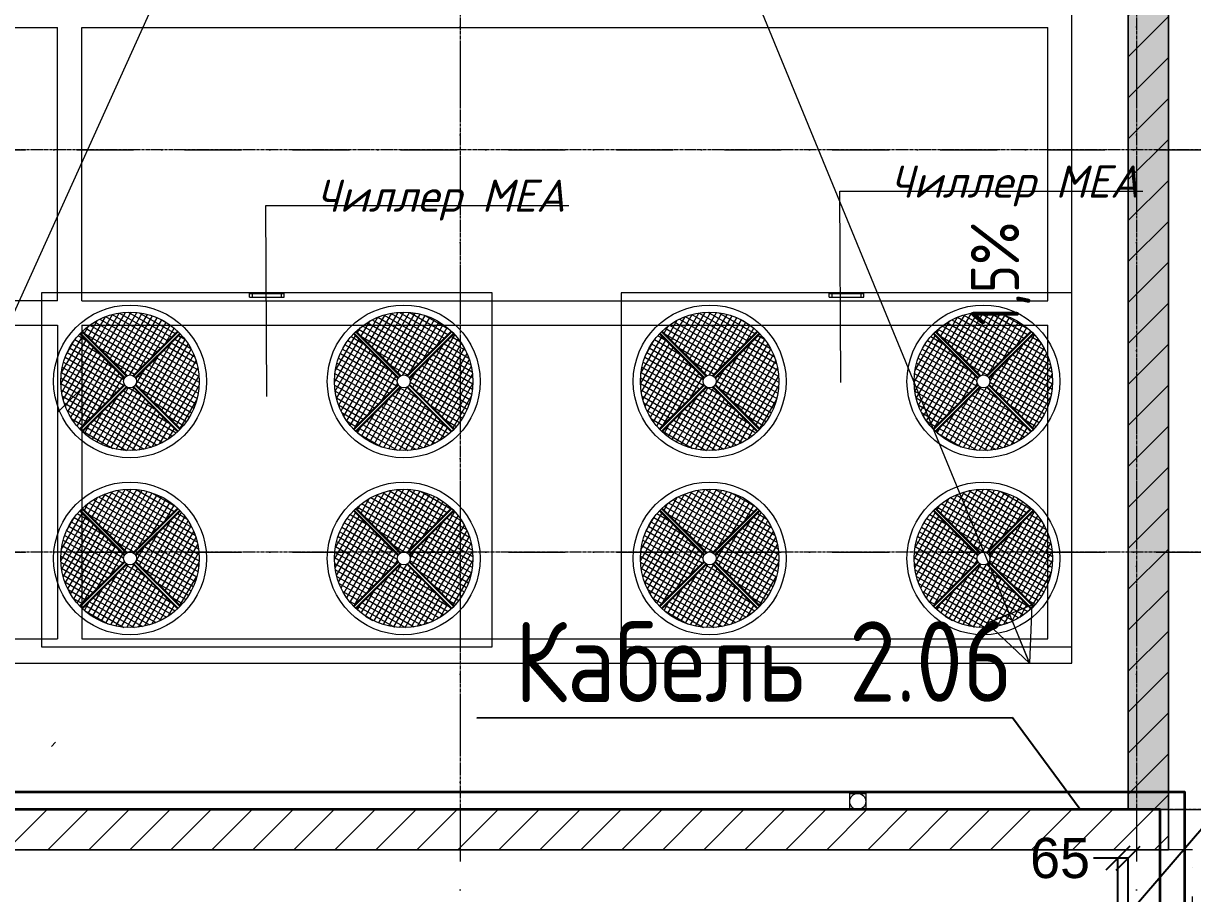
# Model space of a CAD drawing. Header units: millimetres. Extents: x 1499747 to 4230374, y -28481 to 441852.
# Drawn here: x 2649698 to 2656960, y 175333 to 180740 of the extents above; entities that cross this region are included whole.
import ezdxf
from ezdxf import colors
from ezdxf.entities.mleader import LeaderData, LeaderLine
from ezdxf.math import Vec2, Vec3
from ezdxf.xclip import XClip

# ---------------------------------------------------------------- set-up
doc = ezdxf.new("R2010")
doc.units = ezdxf.units.MM
doc.header["$MEASUREMENT"] = 0
doc.header["$XCLIPFRAME"] = 0
for name, pattern in [('CENTER2', [28.575, 19.05, -3.175, 3.175, -3.175]), ('Dot & Dashed', [670.277762, 352.777767, -176.388884, 0, -141.111112]), ('Штрихпунктирная', [670.277762, 352.777767, -176.388884, 0, -141.111112])]:
    doc.linetypes.add(name, pattern=pattern)
doc.layers.add('0_ANNOT_Dimensions', color=7, linetype='Continuous')
doc.layers.add('Чертеж и Рисунок', color=7, linetype='Continuous')
for name, color, linetype, lineweight in [('13 этаж_25_АР 06.03 custom_70_13 этаж_17_Конструктив - Стены Ненесущие Газоблок_Ном._пера__60_Ном._пера__83', 83, 'Continuous', 18), ('13 этаж_25_АР 06.03 custom_70_13-ось_Ном._пера__7_Ном._пера__7', 7, 'Continuous', 18), ('13 этаж_25_АР 06.03 custom_70__8 hatch_Ном._пера__8_Ном._пера__8', 8, 'Continuous', 18), ('13 этаж_25_АР 06.03 custom_70__Оси_Ном._пера__8_Ном._пера__8', 8, 'Continuous', 18), ('13 этаж_25_АР 06.03 custom_70_Defpoints_Ном._пера__7_Ном._пера__7', 7, 'Continuous', 18), ('13 этаж_25_АР 06.03 custom_70_TEXTS-_Ном._пера__1_Ном._пера__1', 1, 'Continuous', 18), ('13 этаж_25_АР 06.03 custom_70_мет. конструкции_Ном._пера__5_Ном._пера__5', 5, 'Continuous', 18), ('13 этаж_25_АР 06.03 custom_70_ОВОРУДОВАНИЕ_Ном._пера__6_Ном._пера__6', 6, 'Continuous', 18), ('13 этаж_25_АР 06.03 custom_70_парапет 2_Ном._пера__8_Ном._пера__8', 8, 'Continuous', 18), ('13 этаж_25_АР 06.03 custom_70_Подложк_Ном._пера__1_Ном._пера__1', 1, 'Continuous', 18), ('13 этаж_25_АР 06.03 custom_70_Подложк_Ном._пера__8_Ном._пера__8', 8, 'Continuous', 18), ('13 этаж_25_АР 06.03 custom_70_Стойки_Ном._пера__7_Ном._пера__7', 7, 'Continuous', 18), ('13 этаж_25_Конструктив - Перекрытия_Ном._пера__1_Ном._пера__7', 7, 'Continuous', 18), ('13 этаж_25_Конструктив - Стены Ненесущие Газоблок_Ном._пера__169_Ном._пера__83', 83, 'Continuous', 18), ('13 этаж_25_Конструктив - Стены Ненесущие Газоблок_Ном._пера__47_Ном._пера__7', 7, 'Continuous', 18), ('13 этаж_25_Парапет_Ном._пера__20_Ном._пера__1', 1, 'Continuous', 18), ('13 этаж_25_Ребра Навес_Ном._пера__10_Ном._пера__134', 134, 'Continuous', 18), ('13 этаж_25_Ребра Навес_Ном._пера__1_Ном._пера__7', 7, 'Continuous', 18), ('13 этаж_25_Элемент Модели - Оси_Ном._пера__2_Ном._пера__8', 8, 'Continuous', 18), ('Кабель 2x4mm', 200, 'Continuous', 30), ('Кабель 2х6 mm', 150, 'Continuous', 30), ('ТП', 250, 'Continuous', 30)]:
    doc.layers.add(name, color=color, linetype=linetype, lineweight=lineweight)
doc.styles.add('ISOCPEUR_4', font='isocpeur.ttf', dxfattribs={"width": 0.85, "height": 250})
doc.styles.add('СГЕНЕРИР_СТИЛЬ_3', font='isocpeur.ttf', dxfattribs={"width": 0.8})
doc.styles.add('СГЕНЕРИР_СТИЛЬ_4', font='isocpeui.ttf')
doc.dimstyles.get("Standard").update_dxf_attribs({"dimtxt": 0.18, "dimasz": 0.18, "dimexe": 0.18, "dimexo": 0.0625, "dimgap": 0.09, "dimtad": 0, "dimtih": 1, "dimtoh": 1, "dimdec": 4, "dimzin": 0, "dimdsep": 46, "dimtxsty": 'Standard', "dimcen": 0.09, "dimadec": 0, "dimazin": 0, "dimtfac": 1, "dimtdec": 4, "dimtofl": 0, "dimtmove": 0, "dimatfit": 3, "dimfxl": 1, "dimtolj": 1, "dimtzin": 0, "dimarcsym": 0})
pattern_1 = [(45, (1174216.5, 34732.52), (-127.2792, 127.2792), [])]
pattern_2 = [(150, (1199311.52, 31426.276), (15.60195, 27.02337), []), (240, (1199311.52, 31426.276), (-27.02337, 15.60195), [])]
pattern_3 = [(150, (1199311.52, 31426.276), (15.60195, 27.02337), []), (240, (1199311.52, 31426.276), (-27.02337, 15.60195), [])]
pattern_4 = [(150, (1199311.52, 31526.276), (15.60195, 27.02337), []), (240, (1199311.52, 31526.276), (-27.02337, 15.60195), [])]
pattern_5 = [(150, (1199311.52, 31526.276), (15.60195, 27.02337), []), (240, (1199311.52, 31526.276), (-27.02337, 15.60195), [])]
pattern_6 = [(150, (1195711.52, 31426.276), (15.60195, 27.02337), []), (240, (1195711.52, 31426.276), (-27.02337, 15.60195), [])]
pattern_7 = [(150, (1195711.52, 31426.276), (15.60195, 27.02337), []), (240, (1195711.52, 31426.276), (-27.02337, 15.60195), [])]
pattern_8 = [(150, (1195711.52, 31526.276), (15.60195, 27.02337), []), (240, (1195711.52, 31526.276), (-27.02337, 15.60195), [])]
pattern_9 = [(150, (1195711.52, 31526.276), (15.60195, 27.02337), []), (240, (1195711.52, 31526.276), (-27.02337, 15.60195), [])]
pattern_10 = [(45, (1162404.69, 34264.05), (-127.2792, 127.2792), [])]

# ---------------------------------------------------------------- blocks, each defined once
blk = doc.blocks.new('Чертеж_4_25', base_point=(1186000, 29700))
at = {"layer": '13 этаж_25_АР 06.03 custom_70_13 этаж_17_Конструктив - Стены Ненесущие Газоблок_Ном._пера__60_Ном._пера__83', "linetype": 'Continuous'}
h = blk.add_hatch(dxfattribs=at)
h.set_pattern_fill('БЛОКИ_БЕТОННЫЕ_ЭФФЕКТИВН_28', color=256, style=0, pattern_type=2)
h.set_pattern_definition(pattern_1)
h.paths.add_polyline_path([(1192766.3, 32632.5), (1192966.3, 32632.5), (1192966.3, 32832.5)])
h = blk.add_hatch(dxfattribs=at)
h.set_pattern_fill('БЛОКИ_БЕТОННЫЕ_ЭФФЕКТИВН_28', color=256, style=0, pattern_type=2)
h.set_pattern_definition(pattern_1)
h.paths.add_polyline_path([(1192966.3, 30582.5), (1192766.3, 30582.5), (1192766.3, 30382.5)])
at = {"layer": '13 этаж_25_АР 06.03 custom_70__8 hatch_Ном._пера__8_Ном._пера__8', "linetype": 'Continuous', "true_color": 0xc7c8ca}
h = blk.add_hatch(dxfattribs=at)
h.set_pattern_fill('ANSI36_0046_0019', color=9, style=0, pattern_type=2)
h.set_pattern_definition([(45, (1023281.01, -133771.585), (42.09495, 154.348152), [198.4375, -39.6875, 0, -39.6875])])
h.paths.add_polyline_path([(1199454.5, 30164.1), (1199704.7, 30164.1), (1199704.7, 45914.1), (1199454.5, 45914.1)])
at = {"layer": '13 этаж_25_АР 06.03 custom_70_ОВОРУДОВАНИЕ_Ном._пера__6_Ном._пера__6', "linetype": 'Continuous', "true_color": 0xc7c8ca}
h = blk.add_hatch(dxfattribs=at)
h.set_pattern_fill('NET_0046_0019', color=9, style=0, pattern_type=2)
h.set_pattern_definition(pattern_9)
h.paths.add_polyline_path([(1192959.5, 33136.9), (1193236.1, 32860.3, -0.119927), (1193254.7, 32864.8, -0.119927), (1193273.3, 32860.3), (1193549.9, 33136.9, 0.191496), (1193254.7, 33254.3, 0.191496)])
h = blk.add_hatch(dxfattribs=at)
h.set_pattern_fill('NET_0046_0019', color=9, style=0, pattern_type=2)
h.set_pattern_definition(pattern_9)
h.paths.add_polyline_path([(1195249.9, 33136.9, 0.191496), (1194954.7, 33254.3, 0.191496), (1194659.5, 33136.9), (1194936.1, 32860.3, -0.119927), (1194954.7, 32864.8, -0.119927), (1194973.3, 32860.3)])
h = blk.add_hatch(dxfattribs=at)
h.set_pattern_fill('NET_0046_0019', color=9, style=0, pattern_type=2)
h.set_pattern_definition(pattern_5)
h.paths.add_polyline_path([(1196559.5, 33136.9), (1196836.1, 32860.3, -0.119927), (1196854.7, 32864.8, -0.119927), (1196873.3, 32860.3), (1197149.9, 33136.9, 0.191496), (1196854.7, 33254.3, 0.191496)])
h = blk.add_hatch(dxfattribs=at)
h.set_pattern_fill('NET_0046_0019', color=9, style=0, pattern_type=2)
h.set_pattern_definition(pattern_5)
h.paths.add_polyline_path([(1198849.9, 33136.9, 0.191496), (1198554.7, 33254.3, 0.191496), (1198259.5, 33136.9), (1198536.1, 32860.3, -0.119927), (1198554.7, 32864.8, -0.119927), (1198573.3, 32860.3)])
h = blk.add_hatch(dxfattribs=at)
h.set_pattern_fill('NET_0046_0019', color=9, style=0, pattern_type=2)
h.set_pattern_definition(pattern_8)
h.paths.add_polyline_path([(1193218.7, 32842.9), (1192942.1, 33119.5, 0.397572), (1192942.1, 32529), (1193218.7, 32805.7, -0.243355)])
h = blk.add_hatch(dxfattribs=at)
h.set_pattern_fill('NET_0046_0019', color=9, style=0, pattern_type=2)
h.set_pattern_definition(pattern_8)
h.paths.add_polyline_path([(1193567.3, 33119.5), (1193290.7, 32842.9, -0.243355), (1193290.7, 32805.7), (1193567.3, 32529, 0.397572)])
h = blk.add_hatch(dxfattribs=at)
h.set_pattern_fill('NET_0046_0019', color=9, style=0, pattern_type=2)
h.set_pattern_definition(pattern_8)
h.paths.add_polyline_path([(1194642.1, 33119.5, 0.397572), (1194642.1, 32529), (1194918.7, 32805.7, -0.243355), (1194918.7, 32842.9)])
h = blk.add_hatch(dxfattribs=at)
h.set_pattern_fill('NET_0046_0019', color=9, style=0, pattern_type=2)
h.set_pattern_definition(pattern_8)
h.paths.add_polyline_path([(1194990.7, 32842.9, -0.243355), (1194990.7, 32805.7), (1195267.3, 32529, 0.397572), (1195267.3, 33119.5)])
h = blk.add_hatch(dxfattribs=at)
h.set_pattern_fill('NET_0046_0019', color=9, style=0, pattern_type=2)
h.set_pattern_definition(pattern_4)
h.paths.add_polyline_path([(1196818.7, 32842.9), (1196542.1, 33119.5, 0.397572), (1196542.1, 32529), (1196818.7, 32805.7, -0.243355)])
h = blk.add_hatch(dxfattribs=at)
h.set_pattern_fill('NET_0046_0019', color=9, style=0, pattern_type=2)
h.set_pattern_definition(pattern_4)
h.paths.add_polyline_path([(1197167.3, 33119.5), (1196890.7, 32842.9, -0.243355), (1196890.7, 32805.7), (1197167.3, 32529, 0.397572)])
h = blk.add_hatch(dxfattribs=at)
h.set_pattern_fill('NET_0046_0019', color=9, style=0, pattern_type=2)
h.set_pattern_definition(pattern_4)
h.paths.add_polyline_path([(1198242.1, 33119.5, 0.397572), (1198242.1, 32529), (1198518.7, 32805.7, -0.243355), (1198518.7, 32842.9)])
h = blk.add_hatch(dxfattribs=at)
h.set_pattern_fill('NET_0046_0019', color=9, style=0, pattern_type=2)
h.set_pattern_definition(pattern_4)
h.paths.add_polyline_path([(1198590.7, 32842.9, -0.243355), (1198590.7, 32805.7), (1198867.3, 32529, 0.397572), (1198867.3, 33119.5)])
h = blk.add_hatch(dxfattribs=at)
h.set_pattern_fill('NET_0046_0019', color=9, style=0, pattern_type=2)
h.set_pattern_definition(pattern_9)
h.paths.add_polyline_path([(1193549.9, 32511.7), (1193273.3, 32788.3, -0.119927), (1193254.7, 32783.7, -0.119927), (1193236.1, 32788.3), (1192959.5, 32511.7, 0.191496), (1193254.7, 32394.3, 0.191496)])
h = blk.add_hatch(dxfattribs=at)
h.set_pattern_fill('NET_0046_0019', color=9, style=0, pattern_type=2)
h.set_pattern_definition(pattern_9)
h.paths.add_polyline_path([(1194659.5, 32511.7, 0.191496), (1194954.7, 32394.3, 0.191496), (1195249.9, 32511.7), (1194973.3, 32788.3, -0.119927), (1194954.7, 32783.7, -0.119927), (1194936.1, 32788.3)])
h = blk.add_hatch(dxfattribs=at)
h.set_pattern_fill('NET_0046_0019', color=9, style=0, pattern_type=2)
h.set_pattern_definition(pattern_5)
h.paths.add_polyline_path([(1197149.9, 32511.7), (1196873.3, 32788.3, -0.119927), (1196854.7, 32783.7, -0.119927), (1196836.1, 32788.3), (1196559.5, 32511.7, 0.191496), (1196854.7, 32394.3, 0.191496)])
h = blk.add_hatch(dxfattribs=at)
h.set_pattern_fill('NET_0046_0019', color=9, style=0, pattern_type=2)
h.set_pattern_definition(pattern_5)
h.paths.add_polyline_path([(1198259.5, 32511.7, 0.191496), (1198554.7, 32394.3, 0.191496), (1198849.9, 32511.7), (1198573.3, 32788.3, -0.119927), (1198554.7, 32783.7, -0.119927), (1198536.1, 32788.3)])
h = blk.add_hatch(dxfattribs=at)
h.set_pattern_fill('NET_0046_0019', color=9, style=0, pattern_type=2)
h.set_pattern_definition(pattern_7)
h.paths.add_polyline_path([(1193549.9, 32036.9, 0.191496), (1193254.7, 32154.3, 0.191496), (1192959.5, 32036.9), (1193236.1, 31760.3, -0.119927), (1193254.7, 31764.8, -0.119927), (1193273.3, 31760.3)])
h = blk.add_hatch(dxfattribs=at)
h.set_pattern_fill('NET_0046_0019', color=9, style=0, pattern_type=2)
h.set_pattern_definition(pattern_7)
h.paths.add_polyline_path([(1194659.5, 32036.9), (1194936.1, 31760.3, -0.119927), (1194954.7, 31764.8, -0.119927), (1194973.3, 31760.3), (1195249.9, 32036.9, 0.191496), (1194954.7, 32154.3, 0.191496)])
h = blk.add_hatch(dxfattribs=at)
h.set_pattern_fill('NET_0046_0019', color=9, style=0, pattern_type=2)
h.set_pattern_definition(pattern_3)
h.paths.add_polyline_path([(1197149.9, 32036.9, 0.191496), (1196854.7, 32154.3, 0.191496), (1196559.5, 32036.9), (1196836.1, 31760.3, -0.119927), (1196854.7, 31764.8, -0.119927), (1196873.3, 31760.3)])
h = blk.add_hatch(dxfattribs=at)
h.set_pattern_fill('NET_0046_0019', color=9, style=0, pattern_type=2)
h.set_pattern_definition(pattern_3)
h.paths.add_polyline_path([(1198259.5, 32036.9), (1198536.1, 31760.3, -0.119927), (1198554.7, 31764.8, -0.119927), (1198573.3, 31760.3), (1198849.9, 32036.9, 0.191496), (1198554.7, 32154.3, 0.191496)])
h = blk.add_hatch(dxfattribs=at)
h.set_pattern_fill('NET_0046_0019', color=9, style=0, pattern_type=2)
h.set_pattern_definition(pattern_6)
h.paths.add_polyline_path([(1193218.7, 31705.7, -0.243355), (1193218.7, 31742.9), (1192942.1, 32019.5, 0.397572), (1192942.1, 31429)])
h = blk.add_hatch(dxfattribs=at)
h.set_pattern_fill('NET_0046_0019', color=9, style=0, pattern_type=2)
h.set_pattern_definition(pattern_6)
h.paths.add_polyline_path([(1193567.3, 31429, 0.397572), (1193567.3, 32019.5), (1193290.7, 31742.9, -0.243355), (1193290.7, 31705.7)])
h = blk.add_hatch(dxfattribs=at)
h.set_pattern_fill('NET_0046_0019', color=9, style=0, pattern_type=2)
h.set_pattern_definition(pattern_6)
h.paths.add_polyline_path([(1194642.1, 31429), (1194918.7, 31705.7, -0.243355), (1194918.7, 31742.9), (1194642.1, 32019.5, 0.397572)])
h = blk.add_hatch(dxfattribs=at)
h.set_pattern_fill('NET_0046_0019', color=9, style=0, pattern_type=2)
h.set_pattern_definition(pattern_6)
h.paths.add_polyline_path([(1194990.7, 31705.7), (1195267.3, 31429, 0.397572), (1195267.3, 32019.5), (1194990.7, 31742.9, -0.243355)])
h = blk.add_hatch(dxfattribs=at)
h.set_pattern_fill('NET_0046_0019', color=9, style=0, pattern_type=2)
h.set_pattern_definition(pattern_2)
h.paths.add_polyline_path([(1196818.7, 31705.7, -0.243355), (1196818.7, 31742.9), (1196542.1, 32019.5, 0.397572), (1196542.1, 31429)])
h = blk.add_hatch(dxfattribs=at)
h.set_pattern_fill('NET_0046_0019', color=9, style=0, pattern_type=2)
h.set_pattern_definition(pattern_2)
h.paths.add_polyline_path([(1197167.3, 31429, 0.397572), (1197167.3, 32019.5), (1196890.7, 31742.9, -0.243355), (1196890.7, 31705.7)])
h = blk.add_hatch(dxfattribs=at)
h.set_pattern_fill('NET_0046_0019', color=9, style=0, pattern_type=2)
h.set_pattern_definition(pattern_2)
h.paths.add_polyline_path([(1198242.1, 31429), (1198518.7, 31705.7, -0.243355), (1198518.7, 31742.9), (1198242.1, 32019.5, 0.397572)])
h = blk.add_hatch(dxfattribs=at)
h.set_pattern_fill('NET_0046_0019', color=9, style=0, pattern_type=2)
h.set_pattern_definition(pattern_2)
h.paths.add_polyline_path([(1198590.7, 31705.7), (1198867.3, 31429, 0.397572), (1198867.3, 32019.5), (1198590.7, 31742.9, -0.243355)])
h = blk.add_hatch(dxfattribs=at)
h.set_pattern_fill('NET_0046_0019', color=9, style=0, pattern_type=2)
h.set_pattern_definition(pattern_7)
h.paths.add_polyline_path([(1192959.5, 31411.7, 0.191496), (1193254.7, 31294.3, 0.191496), (1193549.9, 31411.7), (1193273.3, 31688.3, -0.119927), (1193254.7, 31683.7, -0.119927), (1193236.1, 31688.3)])
h = blk.add_hatch(dxfattribs=at)
h.set_pattern_fill('NET_0046_0019', color=9, style=0, pattern_type=2)
h.set_pattern_definition(pattern_7)
h.paths.add_polyline_path([(1195249.9, 31411.7), (1194973.3, 31688.3, -0.119927), (1194954.7, 31683.7, -0.119927), (1194936.1, 31688.3), (1194659.5, 31411.7, 0.191496), (1194954.7, 31294.3, 0.191496)])
h = blk.add_hatch(dxfattribs=at)
h.set_pattern_fill('NET_0046_0019', color=9, style=0, pattern_type=2)
h.set_pattern_definition(pattern_3)
h.paths.add_polyline_path([(1196559.5, 31411.7, 0.191496), (1196854.7, 31294.3, 0.191496), (1197149.9, 31411.7), (1196873.3, 31688.3, -0.119927), (1196854.7, 31683.7, -0.119927), (1196836.1, 31688.3)])
h = blk.add_hatch(dxfattribs=at)
h.set_pattern_fill('NET_0046_0019', color=9, style=0, pattern_type=2)
h.set_pattern_definition(pattern_3)
h.paths.add_polyline_path([(1198849.9, 31411.7), (1198573.3, 31688.3, -0.119927), (1198554.7, 31683.7, -0.119927), (1198536.1, 31688.3), (1198259.5, 31411.7, 0.191496), (1198554.7, 31294.3, 0.191496)])
at = {"layer": '13 этаж_25_Конструктив - Стены Ненесущие Газоблок_Ном._пера__169_Ном._пера__83', "linetype": 'Continuous', "true_color": 0xc7c8ca}
h = blk.add_hatch(dxfattribs=at)
h.set_pattern_fill('БЛОКИ_БЕТОННЫЕ_ЭФФЕКТИВН_72', color=9, style=0, pattern_type=2)
h.set_pattern_definition(pattern_10)
h.paths.add_polyline_path([(1199704.5, 30164), (1199704.5, 45964.1), (1199454.5, 45964.1), (1199454.5, 30164)])
h = blk.add_hatch(dxfattribs=at)
h.set_pattern_fill('БЛОКИ_БЕТОННЫЕ_ЭФФЕКТИВН_72', color=9, style=0, pattern_type=2)
h.set_pattern_definition(pattern_10)
h.paths.add_polyline_path([(1181204.5, 29914), (1199454.5, 29914), (1199454.5, 30164), (1181204.5, 30164)])
h = blk.add_hatch(dxfattribs=at)
h.set_pattern_fill('БЛОКИ_БЕТОННЫЕ_ЭФФЕКТИВН_72', color=9, style=0, pattern_type=2)
h.set_pattern_definition(pattern_10)
h.paths.add_polyline_path([(1199704.5, 30164), (1199454.5, 30164), (1199704.5, 29914)])
h = blk.add_hatch(dxfattribs=at)
h.set_pattern_fill('БЛОКИ_БЕТОННЫЕ_ЭФФЕКТИВН_72', color=9, style=0, pattern_type=2)
h.set_pattern_definition(pattern_10)
h.paths.add_polyline_path([(1199454.5, 30164), (1199454.5, 29914), (1199704.5, 29914)])
at = {"layer": '13 этаж_25_АР 06.03 custom_70__Оси_Ном._пера__8_Ном._пера__8', "color": 9, "linetype": 'CENTER2', "true_color": 0xc7c8ca}
for p, q in [((1195304.7, 45914.1), (1195304.7, 30164.1)), ((1199504.7, 45914.1), (1199504.7, 30164.1)), ((1214204.7, 34264.1), (1169819.7, 34264.1)), ((1214204.7, 31764.1), (1181204.7, 31764.1)), ((1200104.8, 30164.1), (1181204.7, 30164.1))]:
    blk.add_line(p, q, dxfattribs=at)
at = {"layer": '13 этаж_25_АР 06.03 custom_70_Defpoints_Ном._пера__7_Ном._пера__7', "color": 9, "linetype": 'Continuous', "true_color": 0xc7c8ca}
for p, q in [((1194014.7, 33348.1), (1194014.7, 33371.1)), ((1194194.7, 33348.5), (1194194.7, 33371.5)), ((1197614.7, 33348.1), (1197614.7, 33371.1)), ((1197794.7, 33348.5), (1197794.7, 33371.5))]:
    blk.add_line(p, q, dxfattribs=at)
at = {"layer": '13 этаж_25_АР 06.03 custom_70_TEXTS-_Ном._пера__1_Ном._пера__1', "color": 9, "linetype": 'Continuous', "true_color": 0xc7c8ca}
for p, q in [((1197668.8, 32817.9), (1197662.4, 34006)), ((1197662.4, 34006), (1199544.4, 34006)), ((1194104.7, 32729.9), (1194098.3, 33918)), ((1194098.3, 33918), (1195980.2, 33918))]:
    blk.add_line(p, q, dxfattribs=at)
at = {"layer": '13 этаж_25_АР 06.03 custom_70_мет. конструкции_Ном._пера__5_Ном._пера__5', "color": 9, "linetype": 'Continuous', "true_color": 0xc7c8ca, "flags": 128}
for points in [[(1198642.4, 31074.1), (1198954.7, 31074.1), (1199104.7, 31074.1), (1199104.7, 37274.1)], [(1185804.7, 35024.1), (1192804.7, 35024.1)], [(1192804.7, 33324.1), (1192804.7, 35024.1)], [(1192954.7, 35024.1), (1198954.7, 35024.1)], [(1192954.7, 33324.1), (1192954.7, 35024.1)], [(1198954.7, 33324.1), (1198954.7, 35024.1)], [(1192804.7, 33324.1), (1185804.7, 33324.1)], [(1192954.7, 33324.1), (1198954.7, 33324.1)], [(1185804.7, 33174.1), (1192804.7, 33174.1)], [(1192804.7, 33174.1), (1192804.7, 31224.1)], [(1192954.7, 33174.1), (1192954.7, 31224.1)], [(1192954.7, 31224.1), (1198954.7, 31224.1), (1198954.7, 33174.1)], [(1192954.7, 33174.1), (1198954.7, 33174.1)], [(1185804.7, 31224.1), (1192804.7, 31224.1)], [(1192954.7, 31224.1), (1198642.4, 31224.1)], [(1182104.7, 31074.1), (1198642.4, 31074.1)]]:
    blk.add_lwpolyline(points, dxfattribs=at)
at = {"layer": '13 этаж_25_АР 06.03 custom_70_ОВОРУДОВАНИЕ_Ном._пера__6_Ном._пера__6', "color": 9, "linetype": 'Continuous', "true_color": 0xc7c8ca}
for p, q in [((1193997.2, 33371.1), (1194212.2, 33371.5)), ((1193997.2, 33348.1), (1193997.2, 33371.1)), ((1193997.2, 33348.1), (1194212.2, 33348.5)), ((1194025.7, 33374.1), (1194183.7, 33374.4)), ((1194212.2, 33348.5), (1194212.2, 33371.5)), ((1197597.2, 33371.1), (1197812.2, 33371.5)), ((1197597.2, 33348.1), (1197597.2, 33371.1)), ((1197597.2, 33348.1), (1197812.2, 33348.5)), ((1197625.7, 33374.1), (1197783.7, 33374.4)), ((1197812.2, 33348.5), (1197812.2, 33371.5)), ((1193218.7, 32842.9), (1192942, 33119.6)), ((1193222, 32848.3), (1192946.3, 33124)), ((1193230.7, 32856.9), (1192955, 33132.7)), ((1193236.1, 32860.3), (1192959.3, 33137)), ((1193273.3, 32860.3), (1193550, 33137)), ((1193278.7, 32856.9), (1193554.4, 33132.7)), ((1193287.4, 32848.3), (1193563.1, 33124)), ((1193290.7, 32842.9), (1193567.4, 33119.6)), ((1194918.7, 32842.9), (1194642, 33119.6)), ((1194922, 32848.3), (1194646.3, 33124)), ((1194930.7, 32856.9), (1194655, 33132.7)), ((1194936.1, 32860.3), (1194659.3, 33137)), ((1194973.3, 32860.3), (1195250, 33137)), ((1194978.7, 32856.9), (1195254.4, 33132.7)), ((1194987.4, 32848.3), (1195263.1, 33124)), ((1194990.7, 32842.9), (1195267.4, 33119.6)), ((1196818.7, 32842.9), (1196542, 33119.6)), ((1196822, 32848.3), (1196546.3, 33124)), ((1196830.7, 32856.9), (1196555, 33132.7)), ((1196836.1, 32860.3), (1196559.3, 33137)), ((1196873.3, 32860.3), (1197150, 33137)), ((1196878.7, 32856.9), (1197154.4, 33132.7)), ((1196887.4, 32848.3), (1197163.1, 33124)), ((1196890.7, 32842.9), (1197167.4, 33119.6)), ((1198518.7, 32842.9), (1198242, 33119.6)), ((1198522, 32848.3), (1198246.3, 33124)), ((1198530.7, 32856.9), (1198255, 33132.7)), ((1198536.1, 32860.3), (1198259.3, 33137)), ((1198573.3, 32860.3), (1198850, 33137)), ((1198578.7, 32856.9), (1198854.4, 33132.7)), ((1198587.4, 32848.3), (1198863.1, 33124)), ((1198590.7, 32842.9), (1198867.4, 33119.6)), ((1192942, 32528.9), (1193218.7, 32805.7)), ((1192946.3, 32524.6), (1193222, 32800.3)), ((1192955, 32515.9), (1193230.7, 32791.6)), ((1192959.3, 32511.6), (1193236.1, 32788.3)), ((1193550, 32511.6), (1193273.3, 32788.3)), ((1193554.4, 32515.9), (1193278.7, 32791.6)), ((1193563.1, 32524.6), (1193287.4, 32800.3)), ((1193567.4, 32528.9), (1193290.7, 32805.7)), ((1194642, 32528.9), (1194918.7, 32805.7)), ((1194646.3, 32524.6), (1194922, 32800.3)), ((1194655, 32515.9), (1194930.7, 32791.6)), ((1194659.3, 32511.6), (1194936.1, 32788.3)), ((1195250, 32511.6), (1194973.3, 32788.3)), ((1195254.4, 32515.9), (1194978.7, 32791.6)), ((1195263.1, 32524.6), (1194987.4, 32800.3)), ((1195267.4, 32528.9), (1194990.7, 32805.7)), ((1196542, 32528.9), (1196818.7, 32805.7)), ((1196546.3, 32524.6), (1196822, 32800.3)), ((1196555, 32515.9), (1196830.7, 32791.6)), ((1196559.3, 32511.6), (1196836.1, 32788.3)), ((1197150, 32511.6), (1196873.3, 32788.3)), ((1197154.4, 32515.9), (1196878.7, 32791.6)), ((1197163.1, 32524.6), (1196887.4, 32800.3)), ((1197167.4, 32528.9), (1196890.7, 32805.7)), ((1198242, 32528.9), (1198518.7, 32805.7)), ((1198246.3, 32524.6), (1198522, 32800.3)), ((1198255, 32515.9), (1198530.7, 32791.6)), ((1198259.3, 32511.6), (1198536.1, 32788.3)), ((1198850, 32511.6), (1198573.3, 32788.3)), ((1198854.4, 32515.9), (1198578.7, 32791.6)), ((1198863.1, 32524.6), (1198587.4, 32800.3)), ((1198867.4, 32528.9), (1198590.7, 32805.7)), ((1192946.3, 32024), (1193222, 31748.3)), ((1192955, 32032.7), (1193230.7, 31756.9)), ((1192959.3, 32037), (1193236.1, 31760.3)), ((1193550, 32037), (1193273.3, 31760.3)), ((1193554.4, 32032.7), (1193278.7, 31756.9)), ((1193563.1, 32024), (1193287.4, 31748.3)), ((1194646.3, 32024), (1194922, 31748.3)), ((1194655, 32032.7), (1194930.7, 31756.9)), ((1194659.3, 32037), (1194936.1, 31760.3)), ((1195250, 32037), (1194973.3, 31760.3)), ((1195254.4, 32032.7), (1194978.7, 31756.9)), ((1195263.1, 32024), (1194987.4, 31748.3)), ((1196546.3, 32024), (1196822, 31748.3)), ((1196555, 32032.7), (1196830.7, 31756.9)), ((1196559.3, 32037), (1196836.1, 31760.3)), ((1197150, 32037), (1196873.3, 31760.3)), ((1197154.4, 32032.7), (1196878.7, 31756.9)), ((1197163.1, 32024), (1196887.4, 31748.3)), ((1198246.3, 32024), (1198522, 31748.3)), ((1198255, 32032.7), (1198530.7, 31756.9)), ((1198259.3, 32037), (1198536.1, 31760.3)), ((1198850, 32037), (1198573.3, 31760.3)), ((1198854.4, 32032.7), (1198578.7, 31756.9)), ((1198863.1, 32024), (1198587.4, 31748.3)), ((1192942, 32019.6), (1193218.7, 31742.9)), ((1193567.4, 32019.6), (1193290.7, 31742.9)), ((1194642, 32019.6), (1194918.7, 31742.9)), ((1195267.4, 32019.6), (1194990.7, 31742.9)), ((1196542, 32019.6), (1196818.7, 31742.9)), ((1197167.4, 32019.6), (1196890.7, 31742.9)), ((1198242, 32019.6), (1198518.7, 31742.9)), ((1198867.4, 32019.6), (1198590.7, 31742.9)), ((1193218.7, 31705.7), (1192942, 31428.9)), ((1193222, 31700.3), (1192946.3, 31424.6)), ((1193230.7, 31691.6), (1192955, 31415.9)), ((1193236.1, 31688.3), (1192959.3, 31411.6)), ((1193273.3, 31688.3), (1193550, 31411.6)), ((1193278.7, 31691.6), (1193554.4, 31415.9)), ((1193287.4, 31700.3), (1193563.1, 31424.6)), ((1193290.7, 31705.7), (1193567.4, 31428.9)), ((1194918.7, 31705.7), (1194642, 31428.9)), ((1194922, 31700.3), (1194646.3, 31424.6)), ((1194930.7, 31691.6), (1194655, 31415.9)), ((1194936.1, 31688.3), (1194659.3, 31411.6)), ((1194973.3, 31688.3), (1195250, 31411.6)), ((1194978.7, 31691.6), (1195254.4, 31415.9)), ((1194987.4, 31700.3), (1195263.1, 31424.6)), ((1194990.7, 31705.7), (1195267.4, 31428.9)), ((1196818.7, 31705.7), (1196542, 31428.9)), ((1196822, 31700.3), (1196546.3, 31424.6)), ((1196830.7, 31691.6), (1196555, 31415.9)), ((1196836.1, 31688.3), (1196559.3, 31411.6)), ((1196873.3, 31688.3), (1197150, 31411.6)), ((1196878.7, 31691.6), (1197154.4, 31415.9)), ((1196887.4, 31700.3), (1197163.1, 31424.6)), ((1196890.7, 31705.7), (1197167.4, 31428.9)), ((1198518.7, 31705.7), (1198242, 31428.9)), ((1198522, 31700.3), (1198246.3, 31424.6)), ((1198530.7, 31691.6), (1198255, 31415.9)), ((1198536.1, 31688.3), (1198259.3, 31411.6)), ((1198573.3, 31688.3), (1198850, 31411.6)), ((1198578.7, 31691.6), (1198854.4, 31415.9)), ((1198587.4, 31700.3), (1198863.1, 31424.6)), ((1198590.7, 31705.7), (1198867.4, 31428.9))]:
    blk.add_line(p, q, dxfattribs=at)
at = {"layer": '13 этаж_25_АР 06.03 custom_70_ОВОРУДОВАНИЕ_Ном._пера__6_Ном._пера__6', "color": 9, "linetype": 'Continuous', "true_color": 0xc7c8ca, "flags": 128}
for points in [[(1195504.7, 31174.3), (1195504.7, 33374.3), (1192704.7, 33374.3), (1192704.7, 31174.3)], [(1199104.7, 31174.3), (1199104.7, 33374.3), (1196304.7, 33374.3), (1196304.7, 31174.3)]]:
    blk.add_lwpolyline(points, close=True, dxfattribs=at)
at = {"layer": '13 этаж_25_АР 06.03 custom_70_ОВОРУДОВАНИЕ_Ном._пера__6_Ном._пера__6', "color": 9, "linetype": 'Continuous', "true_color": 0xc7c8ca}
for centre, radius in [((1193254.7, 32824.3), 474.7), ((1194954.7, 32824.3), 474.7), ((1196854.7, 32824.3), 474.7), ((1198554.7, 32824.3), 474.7), ((1193254.7, 32824.3), 430), ((1193254.7, 32824.3), 430), ((1194954.7, 32824.3), 430), ((1194954.7, 32824.3), 430), ((1196854.7, 32824.3), 430), ((1196854.7, 32824.3), 430), ((1198554.7, 32824.3), 430), ((1198554.7, 32824.3), 430), ((1193254.7, 32824.3), 40.5), ((1194954.7, 32824.3), 40.5), ((1196854.7, 32824.3), 40.5), ((1198554.7, 32824.3), 40.5), ((1193254.7, 31724.3), 474.7), ((1194954.7, 31724.3), 474.7), ((1196854.7, 31724.3), 474.7), ((1198554.7, 31724.3), 474.7), ((1193254.7, 31724.3), 430), ((1193254.7, 31724.3), 430), ((1194954.7, 31724.3), 430), ((1194954.7, 31724.3), 430), ((1196854.7, 31724.3), 430), ((1196854.7, 31724.3), 430), ((1198554.7, 31724.3), 430), ((1198554.7, 31724.3), 430), ((1193254.7, 31724.3), 40.5), ((1194954.7, 31724.3), 40.5), ((1196854.7, 31724.3), 40.5), ((1198554.7, 31724.3), 40.5)]:
    blk.add_circle(centre, radius, dxfattribs=at)
at = {"layer": '13 этаж_25_АР 06.03 custom_70_парапет 2_Ном._пера__8_Ном._пера__8', "color": 9, "linetype": 'Continuous', "true_color": 0xc7c8ca, "flags": 128}
for points in [[(1199704.5, 30164.1), (1181204.7, 30164.1), (1181204.7, 32314.1), (1169819.7, 32314.1), (1169819.7, 47114.1), (1181154.7, 47114.1), (1181154.7, 46214.1)], [(1199704.5, 30164.1), (1199454.5, 30164.1), (1199454.5, 45914.1)], [(1199704.7, 45914.1), (1199704.7, 30564.1), (1199704.4, 30564.1)], [(1199704.4, 30564), (1199704.6, 30564), (1199704.5, 30164.1)]]:
    blk.add_lwpolyline(points, dxfattribs=at)
at = {"layer": '13 этаж_25_АР 06.03 custom_70_Подложк_Ном._пера__1_Ном._пера__1', "color": 9, "linetype": 'Continuous', "true_color": 0xc7c8ca}
blk.add_circle((1197774.5, 30214.1), 50, dxfattribs=at)
at = {"layer": '13 этаж_25_АР 06.03 custom_70_Подложк_Ном._пера__8_Ном._пера__8', "color": 9, "linetype": 'Continuous', "true_color": 0xc7c8ca, "flags": 128}
for points in [[(1197724.5, 30164.1), (1197724.5, 30264.1), (1197824.5, 30264.1), (1197824.5, 30164.1)], [(1197824.5, 30164.1), (1197724.5, 30164.1)]]:
    blk.add_lwpolyline(points, dxfattribs=at)
at = {"layer": '13 этаж_25_АР 06.03 custom_70_Стойки_Ном._пера__7_Ном._пера__7', "color": 9, "linetype": 'Continuous', "true_color": 0xc7c8ca, "flags": 128}
for points in [[(1195366.7, 39526.7), (1191548.1, 31074.1)], [(1195366.7, 39526.7), (1198842, 31074.1)], [(1198842, 31074.1), (1198716.4, 31379.3), (1198577.7, 31322.2), (1198855.1, 31436.4), (1198842, 31074.1), (1198577.7, 31322.2)]]:
    blk.add_lwpolyline(points, dxfattribs=at)
at = {"layer": '13 этаж_25_Конструктив - Перекрытия_Ном._пера__1_Ном._пера__7', "linetype": 'Continuous', "flags": 128}
blk.add_lwpolyline([(1169569.7, 32064.1), (1169569.7, 47364.1), (1181404.7, 47364.1), (1181404.7, 46214.1), (1199704.5, 46214.1), (1199704.5, 29914), (1190354.6, 29914), (1180954.5, 29914), (1180954.5, 32064.1)], close=True, dxfattribs=at)
at = {"layer": '13 этаж_25_Конструктив - Стены Ненесущие Газоблок_Ном._пера__47_Ном._пера__7', "color": 9, "linetype": 'Continuous', "true_color": 0xc7c8ca, "flags": 128}
for points in [[(1199454.5, 45964.1), (1199454.5, 30164)], [(1199704.5, 30164), (1199704.5, 45964.1)], [(1199454.5, 30164), (1181204.5, 30164)], [(1199704.5, 29914), (1199704.5, 30164)], [(1180954.5, 29914), (1199704.5, 29914)]]:
    blk.add_lwpolyline(points, dxfattribs=at)
at = {"layer": '13 этаж_25_Парапет_Ном._пера__20_Ном._пера__1', "color": 9, "linetype": 'Continuous', "true_color": 0xc7c8ca}
blk.add_line((1199854.4, 29914), (1180954.5, 29914), dxfattribs=at)
at = {"layer": '13 этаж_25_Парапет_Ном._пера__20_Ном._пера__1', "color": 9, "linetype": 'Dot & Dashed', "true_color": 0xc7c8ca}
blk.add_line((1199854.4, 29914), (1180954.5, 29914), dxfattribs=at)
at = {"layer": '13 этаж_25_Ребра Навес_Ном._пера__10_Ном._пера__134', "color": 9, "linetype": 'Dot & Dashed', "true_color": 0xc7c8ca}
for p, q in [((1199854.1, 29914), (1180804.5, 29914)), ((1199854.1, 29914), (1180954.2, 29914)), ((1199854.2, 29914), (1180954.3, 29914)), ((1199854.2, 29914), (1180954.3, 29914)), ((1199854.3, 29914), (1180954.4, 29914)), ((1199854.3, 29914), (1180954.4, 29914)), ((1199854.4, 29914), (1180954.5, 29914)), ((1199854.4, 29914), (1180954.5, 29914)), ((1199854.4, 29914), (1180954.5, 29914)), ((1199854.1, 15864.1), (1199854.1, 29914))]:
    blk.add_line(p, q, dxfattribs=at)
at = {"layer": '13 этаж_25_Ребра Навес_Ном._пера__1_Ном._пера__7', "color": 9, "linetype": 'Continuous', "true_color": 0xc7c8ca}
for p, q in [((1199854.1, 29914), (1180954.2, 29914)), ((1199854.2, 29914), (1180954.3, 29914)), ((1199854.2, 29914), (1180954.3, 29914)), ((1199854.3, 29914), (1180954.4, 29914)), ((1199854.3, 29914), (1180954.4, 29914)), ((1199854.4, 29914), (1180954.5, 29914)), ((1199854.4, 29914), (1180954.5, 29914)), ((1199854.4, 29914), (1180954.5, 29914))]:
    blk.add_line(p, q, dxfattribs=at)
at = {"layer": '13 этаж_25_Элемент Модели - Оси_Ном._пера__2_Ном._пера__8', "linetype": 'Штрихпунктирная'}
for p, q in [((1195304.7, 48964.1), (1195304.7, 14064.1)), ((1199504.7, 48964.1), (1199504.7, 14064.1)), ((1159404.7, 34264.1), (1216204.7, 34264.1)), ((1159404.7, 31764.1), (1216204.7, 31764.1)), ((1159404.7, 30164.1), (1216204.7, 30164.1))]:
    blk.add_line(p, q, dxfattribs=at)
at = {"layer": '13 этаж_25_АР 06.03 custom_70_13-ось_Ном._пера__7_Ном._пера__7', "color": 9, "linetype": 'Continuous', "true_color": 0xc7c8ca, "insert": (1198846.8, 33171.2), "char_height": 300, "attachment_point": 7, "rotation": 90, "style": 'СГЕНЕРИР_СТИЛЬ_3'}
blk.add_mtext('\\A1;{\\pql;\\fISOCPEUR|b0|i0|c204|p0;\\W0.800000;1,5%}', dxfattribs=at)
at = {"layer": '13 этаж_25_АР 06.03 custom_70_TEXTS-_Ном._пера__1_Ном._пера__1', "color": 9, "linetype": 'Continuous', "true_color": 0xc7c8ca, "char_height": 200, "attachment_point": 7, "style": 'СГЕНЕРИР_СТИЛЬ_4'}
for insert in [(1197973.3, 33911.8), (1194409.2, 33823.8)]:
    blk.add_mtext('\\A1;{\\pql;\\fISOCPEUR|b0|i1|c204|p0;\\W1.000000;Чиллер MEA}', dxfattribs=dict(at, insert=insert))
blk = doc.blocks.new('_Oblique')
at = {"color": 0, "linetype": 'ByBlock', "lineweight": -2}
blk.add_line((-0.5, -0.5), (0.5, 0.5), dxfattribs=at)
blk = doc.blocks.new('*D521')
at = {"layer": '0_ANNOT_Dimensions', "color": 0, "lineweight": -2, "transparency": 16777216}
for p, q in [((2656494.9, 175552.5), (2656344.9, 175552.5)), ((2656494.9, 175205.3), (2656494.9, 175552.7)), ((2656560.1, 175552.5), (2656494.9, 175552.5)), ((2656560.1, 175205.3), (2656560.1, 175552.7))]:
    blk.add_line(p, q, dxfattribs=at)
at = {"layer": 'Defpoints', "color": 0, "lineweight": 30, "transparency": 16777216}
for p in [(2656494.9, 175552.5), (2656494.9, 175205.2), (2656560.1, 175205.2)]:
    blk.add_point(p, dxfattribs=at)
at = {"layer": '0_ANNOT_Dimensions', "color": 0, "lineweight": -2, "transparency": 16777216, "xscale": 150, "yscale": 150, "zscale": 150, "rotation": 180}
blk.add_blockref('_Oblique', (2656494.9, 175552.5), dxfattribs=at)
at = {"layer": '0_ANNOT_Dimensions', "color": 0, "lineweight": -2, "transparency": 16777216, "xscale": 150, "yscale": 150, "zscale": 150}
blk.add_blockref('_Oblique', (2656560.1, 175552.5), dxfattribs=at)
at = {"layer": '0_ANNOT_Dimensions', "color": 0, "lineweight": 25, "transparency": 16777216, "insert": (2656136.5, 175552.5), "char_height": 250, "attachment_point": 5}
blk.add_mtext('\\A1;65', dxfattribs=at)

msp = doc.modelspace()

# ---------------------------------------------------------------- block references
at = {"layer": 'Чертеж и Рисунок', "linetype": 'Continuous'}
ref = msp.add_blockref('Чертеж_4_25', (2643105.69495, 175391.14665), dxfattribs=at)
XClip(ref).set_block_clipping_path([(1144000, 0), (1228000, 59400.0000000006)])

# ---------------------------------------------------------------- next in the draw order: linework, layer by layer
at = {"layer": 'Кабель 2x4mm', "lineweight": 35}
msp.add_lwpolyline([(2656560.12305, 175203.90044), (2656757.48921, 175203.90044), (2656757.48921, 175855.26611), (2642357.26365, 175855.26611), (2642357.26365, 176427.33705), (2642082.40789, 176427.33705), (2642082.40789, 176255.19741)], dxfattribs=at)
at = {"layer": 'Кабель 2х6 mm', "lineweight": 35}
msp.add_lwpolyline([(2642014.4248, 176255.19741), (2642014.4248, 176505.64764), (2642457.20129, 176505.64764), (2642457.20129, 175964.82536), (2656910.33134, 175964.82536), (2656910.33134, 161383.71751), (2656560.12305, 161153.9022)], dxfattribs=at)

# ---------------------------------------------------------------- next in the draw order: dimensions: what is measured, and where the dimension line sits
at = {"layer": '0_ANNOT_Dimensions', "color": 244, "lineweight": 25, "true_color": 0x991b1e}
dim = msp.add_linear_dim(base=(2656494.91071, 175552.50778), p1=(2656560.12305, 175205.19558), p2=(2656494.91071, 175205.19648), dimstyle='Standard', override={"dimtxt": 250, "dimasz": 150, "dimdec": 0, "dimblk1": 'Oblique', "dimblk2": 'Oblique', "dimsah": 1}, dxfattribs=at)
dim.commit()
dim.dimension.update_dxf_attribs({"geometry": '*D521', "text_midpoint": (2656136.48737, 175552.50778), "dimtype": 160})

# ---------------------------------------------------------------- next in the draw order: leaders
at = {"layer": 'ТП', "lineweight": 30}
ml = msp.add_multileader_mtext('Standard', dxfattribs=at)
ml.set_content('(Ввод питания и UTP )', color=256, style='ISOCPEUR_4')
ml.set_leader_properties()
ml.build(insert=Vec2(0, 0))
ml.multileader.update_dxf_attribs({"text_right_attachment_type": 6, "dogleg_length": 0.00000000013, "arrow_head_size": 0.18})
ctx = ml.context
ctx.base_point, ctx.char_height, ctx.arrow_head_size, ctx.landing_gap_size, ctx.plane_origin = Vec3(2658035.01489, 176927.93859), 500, 0.18, 0.09, Vec3(2666224.8079, 181959.46043)
ctx.right_attachment, ctx.text_align_type = 6, 2
notes = []
notes.append((ctx, [(0, (1, 1, 0), (2658035.01489, 176927.93859), (1, 0), 0.00000000013, [(0, [(2656560.12305, 175205.19558)], 0, [])])]))
ctx.mtext.insert, ctx.mtext.alignment, ctx.mtext.flow_direction = Vec3(2664070.10489, 177202.93859), 3, 5
ml = msp.add_multileader_mtext('Standard', dxfattribs=at)
ml.set_content('Кабель 2.06', color=256, style='ISOCPEUR_4')
ml.set_leader_properties()
ml.build(insert=Vec2(0, 0))
ml.multileader.update_dxf_attribs({"text_right_attachment_type": 6, "dogleg_length": 0.36, "arrow_head_size": 0.18})
ctx = ml.context
ctx.base_point, ctx.char_height, ctx.arrow_head_size, ctx.landing_gap_size, ctx.plane_origin, ctx.plane_x_axis, ctx.plane_y_axis = Vec3(2652780.81304, 176773.00521), 500, 0.18, 0.09, Vec3(2662550.39104, 175569.1773), Vec3(0.9999997664, 0.0006834744), Vec3(-0.0006834744, 0.9999997664)
ctx.right_attachment, ctx.text_align_type = 6, 2
notes.append((ctx, [(1, (1, 1, 0), (2655841.23154, 176425.09685), (-0.9999997664, -0.0006834744), 0.00000000013, [(0, [(2656260.74579, 175855.19741)], 0, [])])]))
ctx.mtext.insert, ctx.mtext.text_direction, ctx.mtext.rotation, ctx.mtext.width, ctx.mtext.alignment, ctx.mtext.flow_direction = Vec3(2655840.73146, 177025.09664), Vec3(0.9999997664, 0.0006834744), 0.0006834744, 3333.2408404, 3, 5
for ctx, leaders in notes:
    for number, flags, end, landing, length, lines in leaders:
        leader = LeaderData()
        leader.index, (leader.has_last_leader_line, leader.has_dogleg_vector, leader.attachment_direction) = number, flags
        leader.last_leader_point, leader.dogleg_vector, leader.dogleg_length = Vec3(end), Vec3(landing), length
        for number, points, colour, breaks in lines:
            line = LeaderLine()
            line.index, line.vertices, line.color, line.breaks = number, Vec3.list(points), colors.encode_raw_color(colour), breaks
            leader.lines.append(line)
        ctx.leaders.append(leader)

doc.saveas('drawing.dxf')
